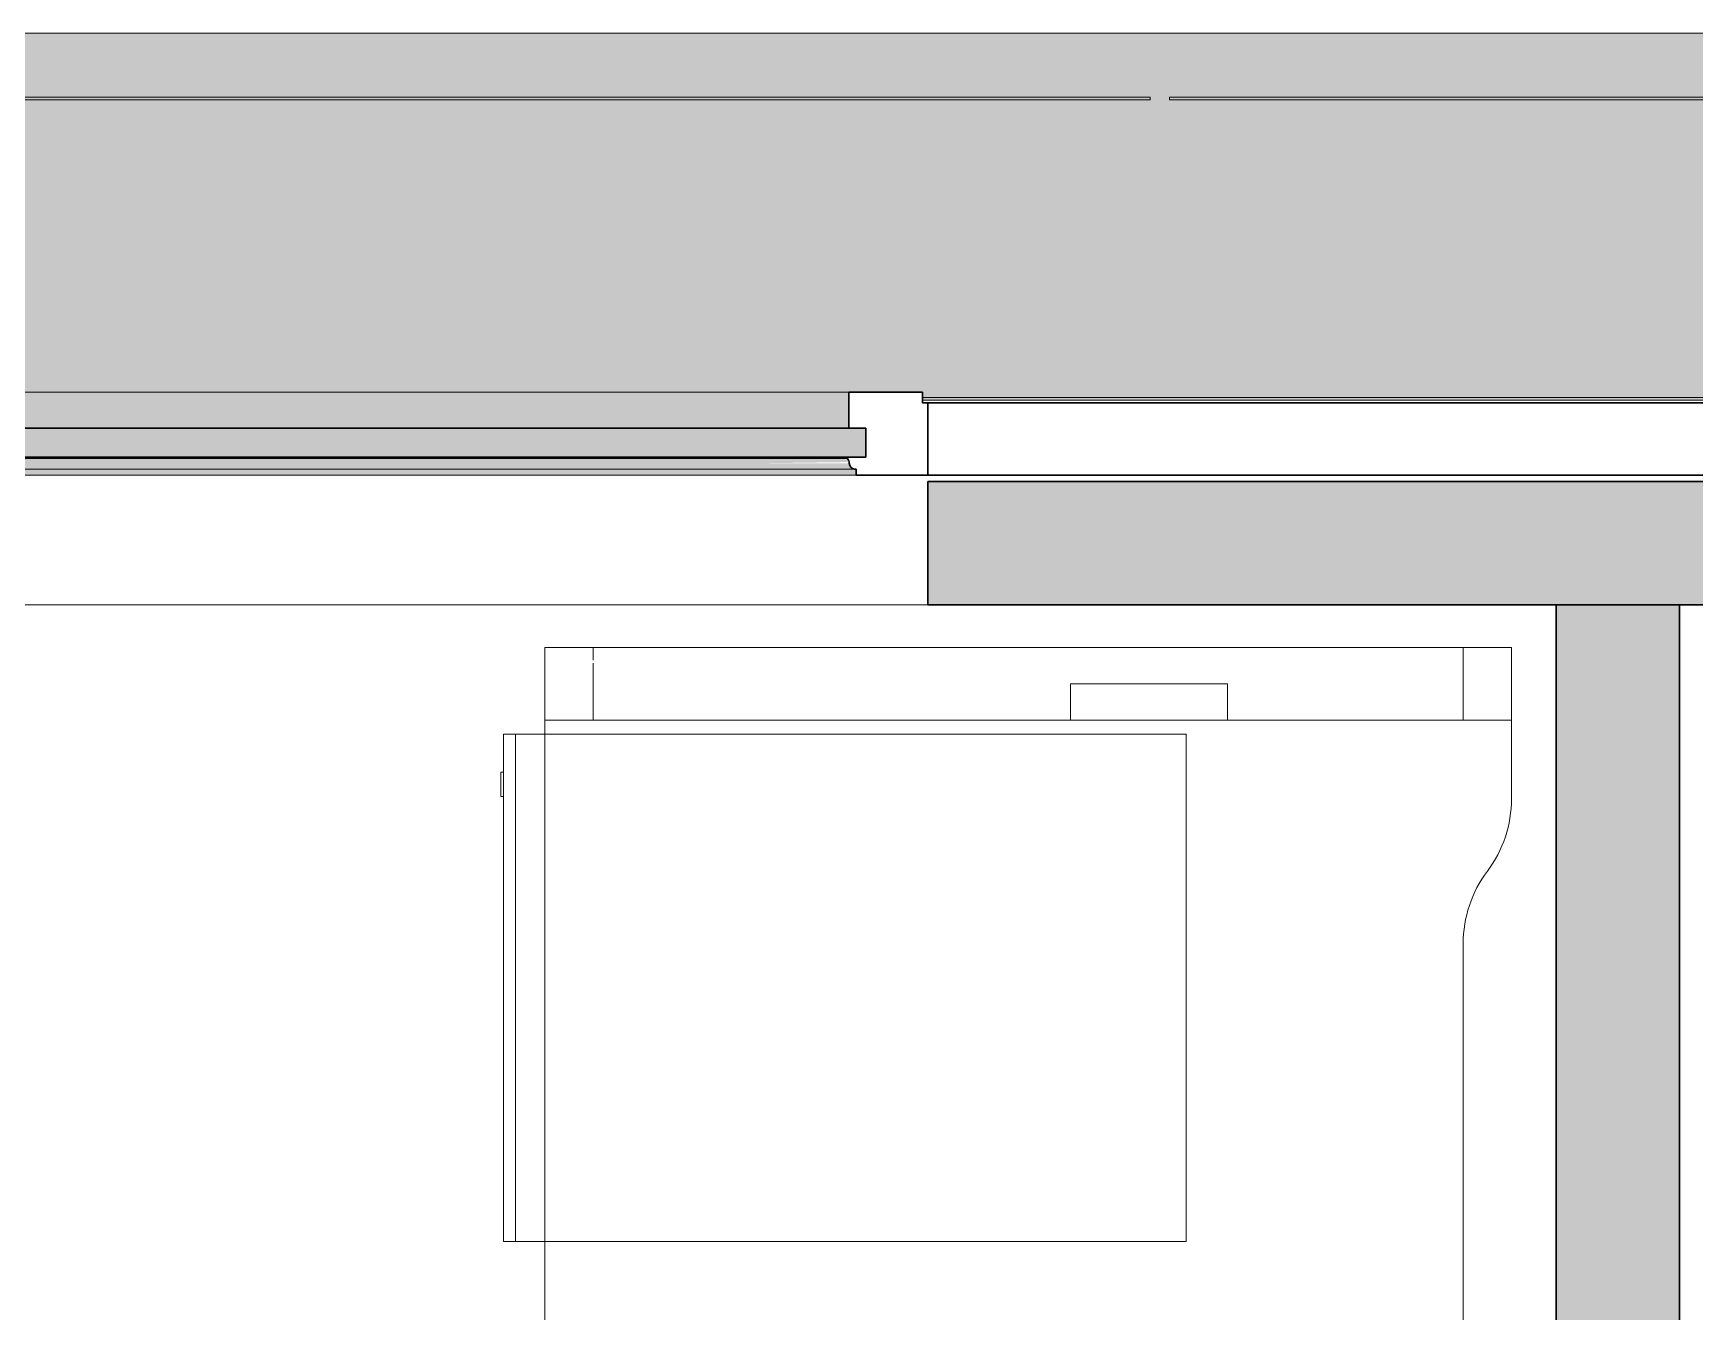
# Model space of a CAD drawing. Header units: millimetres. Extents: x 79795 to 317870, y -36033 to 97293.
# Drawn here: x 221369 to 222744, y 33660 to 34718 of the extents above; entities that cross this region are included whole.
import ezdxf

# ---------------------------------------------------------------- set-up
doc = ezdxf.new("R2010")
doc.units = ezdxf.units.MM
doc.header["$MEASUREMENT"] = 0
for name, color, linetype, lineweight in [('CSM-STL-XX-ZZ-M3-A-XXXX-00001_detached _19_04_21__rvt-1-Level 4$0$A-GLAZ', 7, 'CONTINUOUS', 9), ('CSM-STL-XX-ZZ-M3-A-XXXX-00001_detached _19_04_21__rvt-1-Level 4$0$A-GLAZ-CWMG', 7, 'CONTINUOUS', 9), ('CSM-STL-XX-ZZ-M3-A-XXXX-00001_detached _19_04_21__rvt-1-Level 4$0$A-WALL-PATT', 7, 'CONTINUOUS', 9), ('CSM-STL-XX-ZZ-M3-A-XXXX-00001_detached _19_04_21__rvt-1-Level 4$0$I-WALL', 7, 'CONTINUOUS', 9), ('I-FURN', 8, 'CONTINUOUS', 9)]:
    doc.layers.add(name, color=color, linetype=linetype, lineweight=lineweight)

msp = doc.modelspace()

# ---------------------------------------------------------------- hatches: boundary and pattern name
at = {"layer": 'CSM-STL-XX-ZZ-M3-A-XXXX-00001_detached _19_04_21__rvt-1-Level 4$0$A-GLAZ'}
for points in [[(229688.5, 34416.7), (229692.8, 34416.7), (229692.8, 34718.3), (220908.8, 34718.3), (220908.8, 34416.7), (220913.2, 34416.7), (220913.2, 34421.3), (222104.5, 34421.3), (222104.5, 34416.7), (223441.2, 34416.7), (223441.2, 34421.3), (224632.5, 34421.3), (224632.5, 34416.7), (225969.2, 34416.7), (225969.2, 34421.3), (227160.5, 34421.3), (227160.5, 34416.7), (228497.2, 34416.7), (228497.2, 34421.3), (229688.5, 34421.3)], [(222043.6, 34391.4), (222043.6, 34421.3), (220974, 34421.3), (220974, 34391.4), (221972.7, 34391.4)], [(222057.6, 34367.4), (222057.6, 34391.4), (220960.1, 34391.4), (220960.1, 34367.4), (221972.7, 34367.4)], [(222048.1, 34357.5), (222044.7, 34359.8), (222043.4, 34362.4), (220973.8, 34362.4), (220972, 34358.7), (220971.8, 34357.5), (222045.8, 34357.5)], [(221972.7, 34362.4), (222043.6, 34363.4), (222042.4, 34366.3), (220975.3, 34366.3), (220974, 34362.4), (221374.7, 34362.4)], [(222042.4, 34366.3), (222042.4, 34367.4), (221972.7, 34366.3)], [(222043.8, 34352.5), (222049.6, 34352.5), (222049.6, 34357.5), (220968, 34357.5), (220968, 34352.5), (221972.7, 34352.5)]]:
    msp.add_hatch(color=256, dxfattribs=at).paths.add_polyline_path(points, flags=0)
h = msp.add_hatch(color=256, dxfattribs=at)
h.paths.add_polyline_path([(229692.8, 34414.6), (229692.8, 34416.7), (229688.5, 34416.7), (229688.5, 34414.6)], flags=0)
h.paths.add_polyline_path([(228497.2, 34414.6), (228497.2, 34416.7), (227160.5, 34416.7), (227160.5, 34414.6), (228492.2, 34414.6)], flags=0)
h.paths.add_polyline_path([(225969.2, 34414.6), (225969.2, 34416.7), (224632.5, 34416.7), (224632.5, 34414.6), (225964.2, 34414.6)], flags=0)
h.paths.add_polyline_path([(223436.2, 34414.6), (223441.2, 34414.6), (223441.2, 34416.7), (222104.5, 34416.7), (222104.5, 34414.6), (223168.6, 34414.6)], flags=0)
h.paths.add_polyline_path([(220913.2, 34414.6), (220913.2, 34416.7), (220908.8, 34416.7), (220908.8, 34414.6)], flags=0)
at = {"layer": 'CSM-STL-XX-ZZ-M3-A-XXXX-00001_detached _19_04_21__rvt-1-Level 4$0$A-WALL-PATT'}
for points in [[(222108.8, 34245.3), (222210.8, 34245.3), (222210.8, 34347.3), (222108.8, 34347.3)], [(222210.8, 34245.3), (223334.8, 34245.3), (223334.8, 34347.3), (222210.8, 34347.3)], [(222628.8, 29859.3), (222730.8, 29859.3), (222730.8, 34245.3), (222628.8, 34245.3), (222628.8, 30532)]]:
    msp.add_hatch(color=256, dxfattribs=at).paths.add_polyline_path(points, flags=0)

# ---------------------------------------------------------------- linework, layer by layer
at = {"layer": 'CSM-STL-XX-ZZ-M3-A-XXXX-00001_detached _19_04_21__rvt-1-Level 4$0$A-GLAZ'}
for p, q in [((229692.8, 34718.3), (220908.8, 34718.3)), ((222043.6, 34421.3), (220974, 34421.3)), ((223441.2, 34416.7), (222104.5, 34416.7)), ((223441.2, 34414.6), (222104.5, 34414.6)), ((222042.4, 34366.3), (220975.3, 34366.3)), ((220968, 34352.5), (222049.6, 34352.5)), ((222048.1, 34357.5), (220969.6, 34357.5)), ((222049.6, 34357.5), (222048.1, 34357.5))]:
    msp.add_line(p, q, dxfattribs=at)
at = {"layer": 'CSM-STL-XX-ZZ-M3-A-XXXX-00001_detached _19_04_21__rvt-1-Level 4$0$A-GLAZ', "lineweight": 30}
for p, q in [((222104.5, 34421.3), (222043.6, 34421.3)), ((222043.6, 34421.3), (222043.6, 34391.4)), ((222104.5, 34412.3), (222104.5, 34421.3)), ((222108.8, 34412.3), (222104.5, 34412.3)), ((223436.8, 34412.3), (222108.8, 34412.3)), ((222108.8, 34412.3), (222108.8, 34352.5)), ((222108.8, 34352.5), (222108.8, 34412.3)), ((222057.6, 34391.4), (220960.1, 34391.4)), ((222043.6, 34391.4), (222057.6, 34391.4)), ((222057.6, 34367.4), (222057.6, 34391.4)), ((222057.6, 34391.4), (222057.6, 34367.4)), ((220960.1, 34367.4), (222057.6, 34367.4)), ((222057.6, 34367.4), (222042.4, 34367.4)), ((222042.4, 34367.4), (222042.4, 34366.3)), ((222048.1, 34357.5), (222049.6, 34357.5)), ((222049.6, 34357.5), (222049.6, 34352.5)), ((222049.6, 34352.5), (222108.8, 34352.5)), ((222108.8, 34352.5), (223436.8, 34352.5))]:
    msp.add_line(p, q, dxfattribs=at)
for centre, radius, start, end in [((222036.5, 34361.9), 7.4, 3.4261, 36.5739), ((222049.2, 34362.7), 5.36, 183.4261, 258.0476)]:
    msp.add_arc(centre, radius, start, end, dxfattribs=at)
at = {"layer": 'CSM-STL-XX-ZZ-M3-A-XXXX-00001_detached _19_04_21__rvt-1-Level 4$0$A-GLAZ'}
msp.add_open_spline([(222042.4, 34366.3), (222042.7, 34366), (222042.9, 34365.6), (222043.1, 34365.1)], degree=3, dxfattribs=at)
for points, knots in [([(222043.8, 34362.4), (222043.9, 34361.9), (222044, 34361.2), (222044.4, 34360.4), (222044.6, 34360), (222044.7, 34359.8)], [-1, -1, -1, -1, -0.8, -0.7, -0.6, -0.6, -0.6, -0.6]), ([(222045.6, 34358.7), (222045.8, 34358.5), (222046.2, 34358.3), (222047, 34357.8), (222047.6, 34357.6), (222048.1, 34357.5)], [-0.4, -0.4, -0.4, -0.4, -0.3, -0.2, 0, 0, 0, 0])]:
    msp.add_open_spline(points, degree=3, knots=knots, dxfattribs=at)
at = {"layer": 'CSM-STL-XX-ZZ-M3-A-XXXX-00001_detached _19_04_21__rvt-1-Level 4$0$A-GLAZ-CWMG'}
for p, q in [((220808.9, 34665.3), (221550.8, 34665.3)), ((221550.8, 34663.3), (220808.9, 34663.3)), ((221550.8, 34665.3), (222292.8, 34665.3)), ((222292.8, 34663.3), (221550.8, 34663.3)), ((222292.8, 34665.3), (222292.8, 34663.3)), ((222308.9, 34663.3), (222308.9, 34665.3)), ((222308.9, 34665.3), (223050.8, 34665.3)), ((223050.8, 34663.3), (222308.9, 34663.3))]:
    msp.add_line(p, q, dxfattribs=at)
at = {"layer": 'CSM-STL-XX-ZZ-M3-A-XXXX-00001_detached _19_04_21__rvt-1-Level 4$0$I-WALL', "lineweight": 30}
for p, q in [((222210.8, 34347.3), (222108.8, 34347.3)), ((222108.8, 34347.3), (222108.8, 34245.3)), ((223334.8, 34347.3), (222210.8, 34347.3)), ((222108.8, 34245.3), (222210.8, 34245.3)), ((222210.8, 34245.3), (223334.8, 34245.3)), ((222730.8, 34245.3), (222628.8, 34245.3)), ((222628.8, 34245.3), (222628.8, 29859.3)), ((222730.8, 29859.3), (222730.8, 34245.3))]:
    msp.add_line(p, q, dxfattribs=at)
at = {"layer": 'CSM-STL-XX-ZZ-M3-A-XXXX-00001_detached _19_04_21__rvt-1-Level 4$0$I-WALL'}
msp.add_line((222108.8, 34245.3), (220908.8, 34245.3), dxfattribs=at)
at = {"layer": 'I-FURN'}
for p, q in [((221831.9, 34209.8), (221791.9, 34209.8)), ((221791.9, 34209.8), (222591.9, 34209.8)), ((221791.9, 34149.8), (221791.9, 34209.8)), ((221791.9, 34209.8), (221791.9, 34149.8)), ((222591.9, 34209.8), (221791.9, 34209.8)), ((221791.9, 34209.8), (221791.9, 32609.8)), ((221791.9, 32609.8), (221791.9, 34209.8)), ((221791.9, 34209.8), (222591.9, 34209.8)), ((222551.9, 34209.8), (221831.9, 34209.8)), ((221831.9, 34209.8), (221831.9, 34199.3)), ((221831.9, 34209.8), (221831.9, 34199.3)), ((222591.9, 34209.8), (222551.9, 34209.8)), ((222551.9, 34209.8), (222551.9, 34149.8)), ((222551.9, 34209.8), (222551.9, 34149.8)), ((222591.9, 34209.8), (222591.9, 34149.8)), ((222591.9, 34209.8), (222591.9, 34149.8)), ((222591.9, 34084.8), (222591.9, 34209.8)), ((222591.9, 34209.8), (222591.9, 34084.8)), ((221831.9, 34196.9), (221831.9, 34149.8)), ((221831.9, 34196.9), (221831.9, 34149.8)), ((222226.9, 34149.8), (222226.9, 34179.8)), ((222226.9, 34179.8), (222356.9, 34179.8)), ((222356.9, 34179.8), (222226.9, 34179.8)), ((222226.9, 34179.8), (222226.9, 34149.8)), ((222356.9, 34179.8), (222356.9, 34149.8)), ((222356.9, 34179.8), (222356.9, 34149.8)), ((221791.9, 34149.8), (221831.9, 34149.8)), ((222226.9, 34149.8), (221791.9, 34149.8)), ((221831.9, 34149.8), (222551.9, 34149.8)), ((222356.9, 34149.8), (222226.9, 34149.8)), ((222591.9, 34149.8), (222356.9, 34149.8)), ((222551.9, 34149.8), (222591.9, 34149.8)), ((221767.6, 34138.3), (221757.6, 34138.3)), ((221757.6, 34138.3), (221757.6, 33718.3)), ((221767.6, 33718.3), (221767.6, 34138.3)), ((221791.9, 34138.3), (221767.6, 34138.3)), ((221767.6, 34138.3), (221767.6, 33718.3)), ((222322.6, 34138.3), (221791.9, 34138.3)), ((222322.6, 33718.3), (222322.6, 34138.3)), ((221757.6, 34106.7), (221755.6, 34106.7)), ((221755.6, 34086.7), (221755.6, 34106.7)), ((221755.6, 34106.7), (221755.6, 34086.7)), ((221755.6, 34086.7), (221757.6, 34086.7)), ((222551.9, 33132.5), (222551.9, 33964.8)), ((222551.9, 33964.8), (222551.9, 33132.5)), ((221757.6, 33718.3), (221767.6, 33718.3)), ((221767.6, 33718.3), (221791.9, 33718.3)), ((221791.9, 33718.3), (222322.6, 33718.3))]:
    msp.add_line(p, q, dxfattribs=at)
for centre, start, end in [((222491.9, 34084.8), 323.1301, 0), ((222491.9, 34084.8), 323.1301, 0), ((222651.9, 33964.8), 143.1301, 180), ((222651.9, 33964.8), 143.1301, 180)]:
    msp.add_arc(centre, 100, start, end, dxfattribs=at)

doc.saveas('drawing.dxf')
